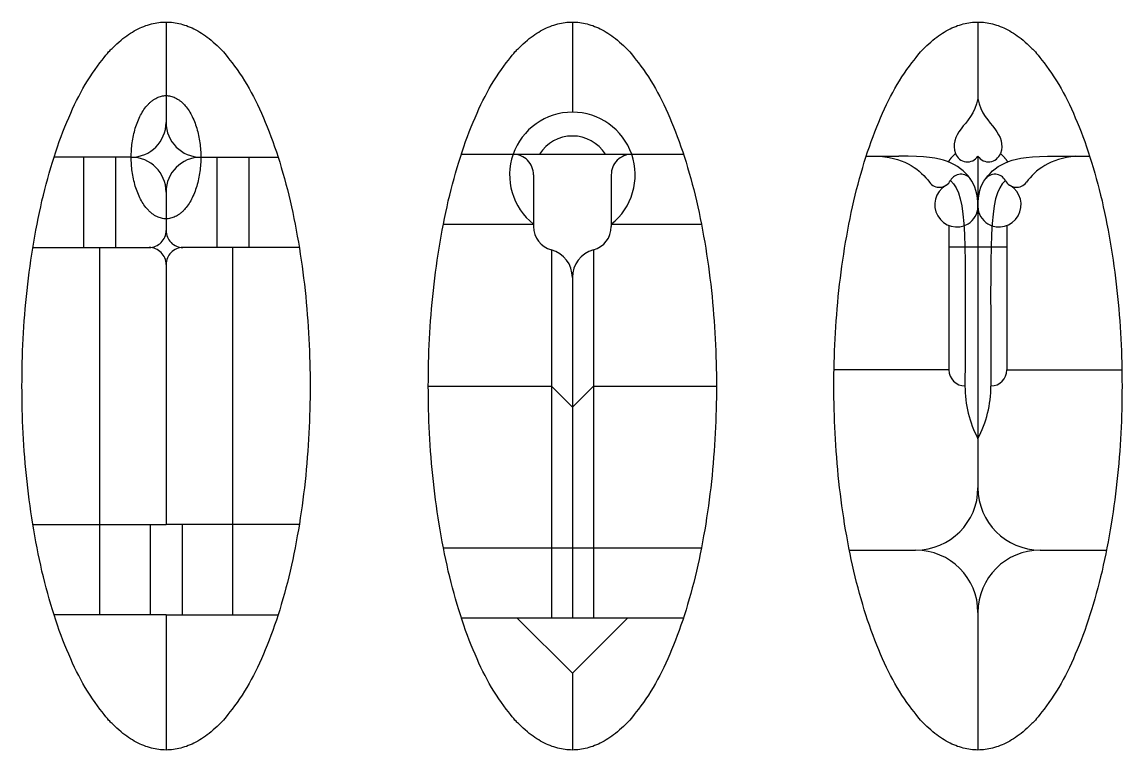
# Model space of a CAD drawing. Header units: millimetres. Extents: x -122 to 121, y -166 to 166.
# Drawn here: x -121.3 to 121.1, y 5.1 to 165.5 of the extents above; entities that cross this region are included whole.
import ezdxf

# ---------------------------------------------------------------- set-up
doc = ezdxf.new("R2010")
doc.units = ezdxf.units.MM
doc.header["$MEASUREMENT"] = 0
doc.layers.add('Layer 03', color=5, linetype='Continuous')

msp = doc.modelspace()

# ---------------------------------------------------------------- linework, layer by layer
at = {"layer": 'Layer 03'}
for p, q in [((-118.91, 115.85), (-93.08, 115.85)), ((-60.19, 115.85), (-86.02, 115.85)), ((-118.91, 54.81), (-89.55, 54.81)), ((-60.19, 54.81), (-89.55, 54.81)), ((-89.55, 34.92), (-114.24, 34.92)), ((-89.55, 34.92), (-64.85, 34.92))]:
    msp.add_line(p, q, dxfattribs=at)
for points in [[(-89.55, 165.54), (-89.55, 143.42)], [(0, 165.54), (0, 145.68)], [(89.38, 165.54), (89.38, 148.7)], [(-24.48, 136.4), (24.48, 136.4)], [(64.75, 135.97), (71.94, 135.97)], [(89.38, 135.97), (89.38, 62.9)], [(106.81, 135.97), (114, 135.97)], [(-97.22, 135.75), (-114.24, 135.75)], [(-107.76, 135.75), (-107.76, 115.85)], [(-100.7, 135.75), (-100.7, 115.85)], [(-81.88, 135.75), (-64.85, 135.75)], [(-78.39, 135.75), (-78.39, 115.85)], [(-71.34, 135.75), (-71.34, 115.85)], [(-8.57, 131.85), (-8.57, 120.45)], [(8.57, 131.85), (8.57, 120.45)], [(-89.55, 128.08), (-89.55, 119.58)], [(-28.44, 120.99), (-8.57, 120.99)], [(8.57, 120.99), (28.44, 120.99)], [(82.99, 120.73), (82.99, 88.87)], [(95.76, 120.73), (95.76, 88.87)], [(-104.23, 115.85), (-104.23, 34.92)], [(-74.87, 115.85), (-74.87, 34.92)], [(-4.64, 115.31), (-4.64, 85.33), (0, 80.69)], [(4.64, 115.31), (4.64, 85.33), (0, 80.69)], [(82.99, 116.03), (95.76, 116.03)], [(-89.55, 112.12), (-89.55, 54.81)], [(0, 109.25), (0, 34.26)], [(82.99, 88.87), (57.66, 88.87)], [(95.76, 88.87), (121.1, 88.87)], [(-31.75, 85.33), (-4.64, 85.33)], [(-4.64, 85.33), (-4.64, 34.26)], [(4.64, 85.33), (4.64, 34.26)], [(4.64, 85.33), (31.75, 85.33)], [(-93.08, 54.81), (-93.08, 34.92)], [(-86.02, 54.81), (-86.02, 34.92)], [(-28.44, 49.67), (28.44, 49.67)], [(61.04, 49.17), (75.65, 49.17)], [(103.1, 49.17), (117.72, 49.17)], [(-89.55, 34.92), (-89.55, 5.12)], [(-24.48, 34.26), (24.48, 34.26)], [(-12.24, 34.26), (0, 22.02)], [(12.24, 34.26), (0, 22.02)], [(89.38, 35.44), (89.38, 5.12)], [(0, 22.02), (0, 5.12)]]:
    msp.add_lwpolyline(points, dxfattribs=at)
for centre, radius, start, end in [((0, 131.85), 13.83, 308.2772, 231.7228), ((-97.22, 143.42), 7.67, 270, 0), ((-81.88, 143.42), 7.67, 180, 270), ((0, 131.85), 8.57, 32.089, 147.911), ((-13.06, 131.91), 4.49, 359.7428, 90), ((13.06, 131.91), 4.49, 90, 180.2572), ((87.05, 137.54), 2.81, 200.626, 325.8454), ((91.7, 137.54), 2.81, 214.1546, 339.374), ((-97.22, 128.08), 7.67, 360, 90), ((-81.88, 128.08), 7.67, 90, 180), ((85.64, 129.42), 2.59, 34.5574, 152.7531), ((93.12, 129.42), 2.59, 27.2469, 145.4426), ((80.89, 131.86), 2.74, 216.2615, 332.7531), ((84.73, 125.28), 4.88, 120.27, 300.27), ((94.02, 125.28), 4.88, 239.73, 59.73), ((97.86, 131.86), 2.74, 207.2469, 323.7385), ((84.97, 124.87), 4.4, 300.27, 0), ((93.78, 124.87), 4.4, 180, 239.73), ((-93.27, 119.58), 3.73, 269.9999, 0), ((-85.82, 119.58), 3.73, 180, 270.0001), ((-3.24, 120.45), 5.33, 180, 254.8142), ((3.24, 120.45), 5.33, 285.1858, 0), ((-93.27, 112.12), 3.73, 360, 90.0001), ((-85.82, 112.12), 3.73, 89.9999, 180), ((-6.29, 109.25), 6.29, 360, 74.8142), ((6.29, 109.25), 6.29, 105.1858, 180), ((86.52, 88.87), 3.53, 180.0003, 269.9997), ((92.23, 88.87), 3.53, 270.0003, 359.9997), ((111.6, 85.33), 25.08, 180, 207.5901), ((67.15, 85.33), 25.08, 332.4099, 0), ((75.65, 62.9), 13.73, 270, 0), ((103.1, 62.9), 13.73, 180, 270), ((75.65, 35.44), 13.73, 0, 90), ((103.1, 35.44), 13.73, 90, 180)]:
    msp.add_arc(centre, radius, start, end, dxfattribs=at)
for points in [[(-89.55, 5.12), (-57.8, 5.12), (-57.8, 85.33), (-57.8, 165.54), (-89.55, 165.54), (-121.3, 165.54), (-121.3, 85.33), (-121.3, 5.12), (-89.55, 5.12)], [(0, 5.12), (31.75, 5.12), (31.75, 85.33), (31.75, 165.54), (0, 165.54), (-31.75, 165.54), (-31.75, 85.33), (-31.75, 5.12), (0, 5.12)], [(89.38, 5.12), (121.13, 5.12), (121.13, 85.33), (121.13, 165.54), (89.38, 165.54), (57.63, 165.54), (57.63, 85.33), (57.63, 5.12), (89.38, 5.12)], [(-89.55, 122.17), (-81.88, 122.17), (-81.88, 135.75), (-81.88, 149.33), (-89.55, 149.33), (-97.22, 149.33), (-97.22, 135.75), (-97.22, 122.17), (-89.55, 122.17)]]:
    msp.add_rational_spline(points, [1, 0.707106781187, 1, 0.707106781187, 1, 0.707106781187, 1, 0.707106781187, 1], degree=2, knots=[0, 0, 0, 1.570796, 1.570796, 3.141593, 3.141593, 4.712389, 4.712389, 6.283185, 6.283185, 6.283185], dxfattribs=at)
for points, degree in [([(89.38, 148.7), (88.77, 145.3), (85.07, 142.09), (83.68, 138.53), (84.42, 136.55)], 3), ([(89.38, 148.7), (89.98, 145.3), (93.68, 142.09), (95.07, 138.53), (94.33, 136.55)], 3), ([(67.85, 135.97), (73.46, 135.51), (76.76, 132.86), (78.68, 130.24)], 3), ([(89.38, 124.87), (89.38, 127.63), (88.22, 131.3), (83.12, 135.3), (77.88, 135.97), (71.94, 135.97)], 3), ([(84.42, 136.55), (83.32, 135.57), (82.85, 134.72)], 2), ([(89.38, 124.87), (89.38, 127.63), (90.53, 131.3), (95.63, 135.3), (100.87, 135.97), (106.81, 135.97)], 3), ([(94.33, 136.55), (95.43, 135.57), (95.9, 134.72)], 2), ([(110.9, 135.97), (105.29, 135.51), (102, 132.86), (100.07, 130.24)], 3), ([(83.33, 130.61), (87.22, 127.16), (86.52, 117.36), (86.52, 85.33)], 3), ([(95.42, 130.61), (91.53, 127.16), (92.23, 117.36), (92.23, 85.33)], 3)]:
    msp.add_open_spline(points, degree=degree, dxfattribs=at)

doc.saveas('drawing.dxf')
